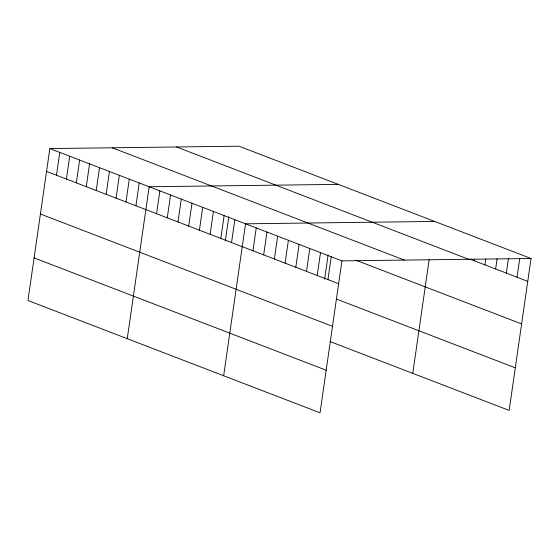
<?xml version="1.0" encoding="UTF-8"?>
<svg xmlns="http://www.w3.org/2000/svg" width="559" height="559" viewBox="0 0 559 559"><rect width="100%" height="100%" fill="white"/><g stroke="black" fill="none" stroke-linecap="round" stroke-linejoin="round"><path stroke-width="0.84" d="M49.842 148.575L27.95 300.504L320.034 412.808L341.933 260.878L49.842 148.575L238.966 146.192L531.05 258.496L509.158 410.425L330.145 341.598M56.48 175.24L59.778 152.39M66.416 179.055L69.707 156.213M76.345 182.877L79.637 160.028M86.275 186.692L89.566 163.843M96.204 190.514L99.502 167.665M106.14 194.329L109.431 171.48M116.069 198.145L119.36 175.302M125.999 201.967L129.29 179.118M135.928 205.782L139.226 182.94M127.256 338.691L149.155 186.755L338.272 184.372M156.569 213.72L159.86 190.878M167.281 217.835L170.572 194.993M177.993 221.958L181.284 199.109M188.697 226.074L191.996 203.224M199.409 230.189L202.7 207.347M210.121 234.312L213.412 211.463M220.833 238.427L224.124 215.578M225.319 240.894L228.785 216.801M231.538 242.543L234.836 219.701M223.649 375.753L245.541 223.817L434.664 221.434M252.961 250.781L256.253 227.932M263.673 254.897L266.964 232.055M274.378 259.02L277.669 236.171M285.09 263.135L288.381 240.286M295.802 267.251L299.093 244.409M306.507 271.367L309.805 248.524M317.219 275.489L320.51 252.64M324.625 279.081L328.098 254.981M327.93 279.605L331.221 256.763M412.766 373.37L429.2 259.313M474.207 260.753L474.451 259.062M484.919 264.868L485.771 258.943M495.63 268.984L497.091 258.831M506.335 273.106L508.411 258.719M517.047 277.222L519.73 258.607M341.933 260.878L531.05 258.496M469.616 258.985L527.759 281.338M176.553 146.975L468.638 259.278M112.254 147.786L404.339 260.089M355.615 260.11L521.617 323.94M46.551 171.417L338.642 283.72M336.287 299.002L515.293 367.829M40.416 214.02L332.5 326.323M34.092 257.909L326.176 370.212"/></g></svg>
